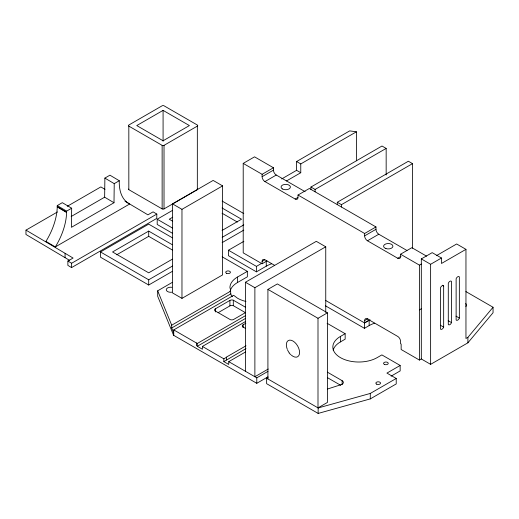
<?xml version="1.0" encoding="UTF-8"?>
<svg xmlns="http://www.w3.org/2000/svg" width="519" height="519" viewBox="0 0 519 519"><rect width="100%" height="100%" fill="white"/><g stroke="black" fill="none" stroke-linecap="round" stroke-linejoin="round"><path stroke-width="0.78" d="M57.479 211.953L26.002 230.125L25.95 234.458L69.702 260.415M119.279 180.729L119.266 183.46A47.975 27.312 -59.3 0 0 129.685 203.993L55.306 246.934L45.951 241.387A48.228 27.455 -59.3 0 0 57.194 208.359L57.259 205.589L62.312 202.669L71.667 208.223L71.434 227.316L113.998 202.741L114.232 183.648L119.279 180.729L109.931 175.182L104.877 178.095L104.643 197.188L71.155 216.527M65.05 257.658L65.102 253.324M55.306 246.934A48.228 27.455 -59.3 0 0 66.542 213.906L66.614 211.136L71.667 208.223M26.002 230.125L73.075 258.053L67.905 261.038L67.853 265.371L71.583 267.583L156.764 218.408L156.822 214.075L153.086 211.856L147.921 214.84L125.008 201.223M71.583 267.583L71.635 263.25L156.822 214.075M436.382 255.685L456.662 243.975L465.958 249.347L465.958 338.479L467.898 337.356L493.05 307.254L465.9 291.581M370.105 319.801L364.63 322.961L364.63 320.586A4.009 2.316 60 0 1 367.465 318.951L397.697 336.409A4.009 2.316 60 0 1 400.532 341.32L400.532 343.688L401.148 344.045L401.148 349.514L419.43 360.069L421.324 358.979L430.621 364.344L467.898 342.825L493.05 312.723L493.05 307.254M163.083 110.378L136.763 125.572L163.083 140.766L189.396 125.572L163.083 110.378L163.083 141.187M128.829 126.117L162.136 145.352A1.336 0.772 0 0 0 164.023 145.352L197.337 126.117A1.336 0.772 0 0 0 197.337 125.027L164.023 105.798A1.336 0.772 0 0 0 162.136 105.798L128.829 125.027A1.336 0.772 0 0 0 128.829 126.117L128.829 189.675L162.136 208.904A1.336 0.772 0 0 0 164.023 208.904L197.337 189.675A1.336 0.772 0 0 0 197.681 189.331M67.275 206.303L100.848 186.918L104.968 189.357M172.516 203.883L213.147 180.424L222.599 185.88L222.599 274.908L181.968 298.367L172.516 292.911L172.516 203.883L181.968 209.339L222.599 185.88M266.993 260.947L262.108 263.769L243.21 252.857L243.21 163.388L254.55 156.842L273.448 167.754L273.448 170.128A4.009 2.316 60 0 0 276.277 175.039L305.14 191.699M172.438 271.307L148.694 285.022L100.504 257.197L100.504 251.962L148.694 224.137L172.438 237.845M172.561 233.336L157.199 224.468L157.199 219.226L172.561 210.357M172.321 244.734L148.694 231.091L112.552 251.962L148.694 272.825L172.321 259.182M172.717 217.221L169.246 219.226L172.717 221.237M116.723 254.79L148.694 236.333L172.321 249.976M243.21 163.388L262.108 174.3L273.448 167.754M297.848 197.499L295.175 199.043L264.943 181.585A4.009 2.316 60 0 1 262.108 176.674L273.448 170.128M281.674 178.945L296.602 170.323L296.602 161.532L349.689 130.885L356.417 131.8L356.417 160.793M264.943 181.585L276.277 175.039M296.602 161.532L300.761 163.933L356.417 131.8M286.507 180.949L300.761 172.723L300.761 163.933M222.067 230.462L241.53 219.226L222.067 207.989M100.504 251.962L148.694 279.78L172.438 266.072M222.151 237.371L243.8 224.876M310.933 189.396L310.933 187.048L382.003 146.014L386.162 148.415L386.162 174.994M295.175 199.043A4.009 2.316 60 0 0 298.01 197.408L298.01 195.034L309.35 188.488L375.97 226.946L375.97 229.32A4.009 2.316 60 0 0 378.799 234.231L406.974 250.495M222.151 242.613L243.8 230.112M310.933 187.048L315.091 189.448L386.162 148.415M267.992 376.833L256.782 383.307L173.58 335.268L157.685 296.284L157.685 290.815L172.412 282.317M271.632 263.795A25.956 14.986 0 0 0 266.26 266.176L256.431 271.852L228.451 255.698L228.451 250.229L243.878 241.329M337.292 204.616L337.292 202.267L408.362 161.234L412.521 163.634L412.521 248.205M337.292 202.267L341.45 204.668L412.521 163.634M262.108 263.769L262.108 261.394L264.774 259.857M232.544 296.699C229.521 294.409 231.364 290.627 229.93 287.623A25.956 14.986 0 0 1 237.533 277.023L247.362 271.353L247.362 276.815L237.533 282.492A25.956 14.986 0 0 0 230.073 291.522M228.451 250.229L256.431 266.383L261.531 263.438M245.435 371.286L245.435 282.252L316.298 241.335L325.75 246.791L325.75 312.354M173.58 335.268L173.58 332.595L171.705 327.982L171.705 325.192L230.728 291.114M171.705 327.982L230.728 293.91M173.748 335.365L173.748 329.902L233.667 295.311L237.533 298.217A25.956 14.986 0 0 0 245.954 301.468M245.481 312.613L233.693 319.425A2.699 1.557 0 0 1 232.733 319.782L232.363 319.84A2.699 1.557 0 0 1 230.183 319.574L215.074 310.849A2.692 1.557 0 0 1 215.346 308.831L229.911 300.423A2.738 1.583 0 0 1 233.31 300.203L245.539 307.261M245.435 282.252L254.881 287.708L325.75 246.791M218.123 312.698L229.911 305.892A2.738 1.583 0 0 1 233.31 305.672L245.539 312.73M267.914 289.381L277.367 283.925L327.444 312.84L327.444 402.42L317.998 407.876L317.998 318.296L267.914 289.381L267.914 378.961M298.01 195.034L364.63 233.492L375.97 226.946M401.038 256.308L397.697 258.235L367.465 240.777A4.009 2.316 60 0 1 364.63 235.866L375.97 229.32M367.465 240.777L378.799 234.231M173.748 329.902L197.285 343.487L245.474 315.669M197.285 343.487L197.285 346.283L245.474 318.458M197.285 346.283L202.391 349.229L202.391 346.433L245.688 321.436M243.333 327.171L242.808 326.86A2.692 1.557 0 0 1 243.08 324.842L245.857 323.24M397.697 258.235A4.009 2.316 60 0 0 400.532 256.594L400.532 254.219L411.872 247.673L426.573 256.159M246.012 345.79L226.466 357.078L226.654 359.978L223.838 361.607L223.838 358.817L202.391 346.433M223.838 358.817L226.654 357.189M246.012 348.586L226.654 359.978M223.838 361.607L228.749 364.448L228.749 361.652L245.513 351.973M317.998 318.296L327.444 312.84M421.324 358.979L421.324 258.916L432.191 252.643L441.487 258.008L441.487 263.477L465.958 249.347M400.532 254.219L419.43 265.131L421.324 264.041M421.324 258.916L430.621 264.281L441.487 258.008M268.213 369.041L254.881 376.742L254.881 287.708M228.749 361.652L256.782 377.838L267.992 371.364M364.63 320.586L367.965 318.66M391.105 376.152L400.155 370.923L400.155 365.46L386.927 373.096L396.224 378.461L396.224 383.93L370.287 398.903L318.147 413.429L266.63 383.684L266.63 378.221L268.018 377.417M400.155 365.46L381.874 354.905L377.151 357.63A25.956 14.986 0 0 1 340.438 357.63A25.956 14.986 0 0 1 340.438 336.435L345.161 333.711L345.161 339.173L340.438 341.904A25.956 14.986 0 0 0 333.159 350.15M325.419 305.788L364.442 328.319L369.165 325.588A25.956 14.986 0 0 1 374.543 323.207M419.43 309.869L421.324 308.779M266.63 378.221L318.147 407.96L370.287 393.441L396.224 378.461M327.593 388.991L341.178 384.631A4.334 2.504 0 0 0 342.131 380.674L327.405 372.175M296.602 170.323L300.761 172.723M442.331 285.229L443.661 285.995L443.661 327.126A2.601 1.499 -60 0 1 442.052 329.15A2.601 1.499 -60 0 1 440.449 328.981L440.449 287.85A2.601 1.499 -60 0 1 442.052 285.833A2.601 1.499 -60 0 1 443.661 285.995M456.026 316.155L459.347 318.076A2.601 1.499 -60 0 1 457.739 320.093A2.601 1.499 -60 0 1 456.13 319.925L456.13 278.794A2.601 1.499 -60 0 1 457.739 276.776A2.601 1.499 -60 0 1 459.347 276.938L459.347 318.076M448.182 320.684L451.504 322.604A2.601 1.499 -60 0 1 449.895 324.622A2.601 1.499 -60 0 1 448.293 324.453L448.293 283.322A2.601 1.499 -60 0 1 449.895 281.304A2.601 1.499 -60 0 1 451.504 281.467L451.504 322.604M440.339 325.212L443.661 327.126M222.151 201.08L243.8 213.581M222.067 213.231L237.358 222.061M274.564 265.313L264.943 259.76A4.009 2.316 60 0 0 262.108 261.394M325.419 300.326L364.63 322.961M157.199 219.226L172.561 228.101M222.177 256.814L247.362 271.353M327.119 323.292L345.161 333.711M242.892 326.918L245.442 328.391M327.405 377.637L340.73 385.332M104.877 178.095L114.232 183.648M104.643 197.188L113.998 202.741M57.259 205.589L66.614 211.136M57.252 206.659L66.601 212.213M57.226 206.899L66.581 212.453M67.905 261.038L71.635 263.25M290.646 354.607L289.135 353.037M157.685 290.815L171.705 325.192M467.898 337.356L467.898 342.825M430.621 264.281L430.621 364.344M419.43 265.131L419.43 360.069M370.287 393.441L370.287 398.903M369.165 325.588L369.165 320.126L364.442 322.85L364.442 328.319M364.63 233.492L364.63 235.866M342.131 380.674L342.131 384.579M341.45 204.668L341.45 207.016M340.438 336.435L340.438 341.904M318.147 407.96L318.147 413.429M315.091 189.448L315.091 191.796M266.26 260.713L266.26 266.176M262.108 174.3L262.108 176.674M256.782 377.838L256.782 383.307M256.431 266.383L256.431 271.852M243.08 324.842L243.08 327.184M237.533 277.023L237.533 282.492M233.31 300.203L233.31 305.672M229.911 300.423L229.911 305.892M215.346 308.831L215.346 311.958M197.337 126.117L197.337 189.675M196.429 342.994L196.429 345.79M181.968 209.339L181.968 298.367M164.023 145.352L164.023 208.904M162.136 145.352L162.136 208.904M148.694 231.091L148.694 236.333M148.694 279.78L148.694 285.022M465.757 303.511A8.252 4.762 0 0 1 465.919 306.541M171.815 292.203A4.412 2.543 0 0 1 166.262 289.745A4.412 2.543 0 0 1 171.815 287.286M287.228 349.164A9.355 5.398 60 0 1 291.243 340.289A9.355 5.398 60 0 1 299.573 352.472A9.355 5.398 60 0 1 291.243 355.041M289.167 352.725A9.355 5.398 60 0 1 287.539 349.903M128.829 189.675A1.336 0.772 0 0 1 128.446 189.026M197.447 188.663A1.336 0.772 0 0 1 197.726 189.13M282.42 188.948A4.677 2.699 0 0 0 290.244 187.742A4.677 2.699 0 0 0 284.516 184.433A4.677 2.699 0 0 0 282.42 188.948M385.915 248.569A4.677 2.699 0 0 0 392.928 246.233A4.677 2.699 0 0 0 385.915 243.891A4.677 2.699 0 0 0 385.915 248.569M384.352 364.377A2.336 1.349 0 0 0 388.193 363.637A2.336 1.349 0 0 0 385.163 362.087A2.336 1.349 0 0 0 384.352 364.377M226.518 273.279A2.336 1.349 0 0 0 230.365 272.533A2.336 1.349 0 0 0 227.328 270.983A2.336 1.349 0 0 0 226.518 273.279M376.651 384.157A2.336 1.349 0 0 0 380.492 383.411A2.336 1.349 0 0 0 377.462 381.867A2.336 1.349 0 0 0 376.651 384.157"/></g></svg>
